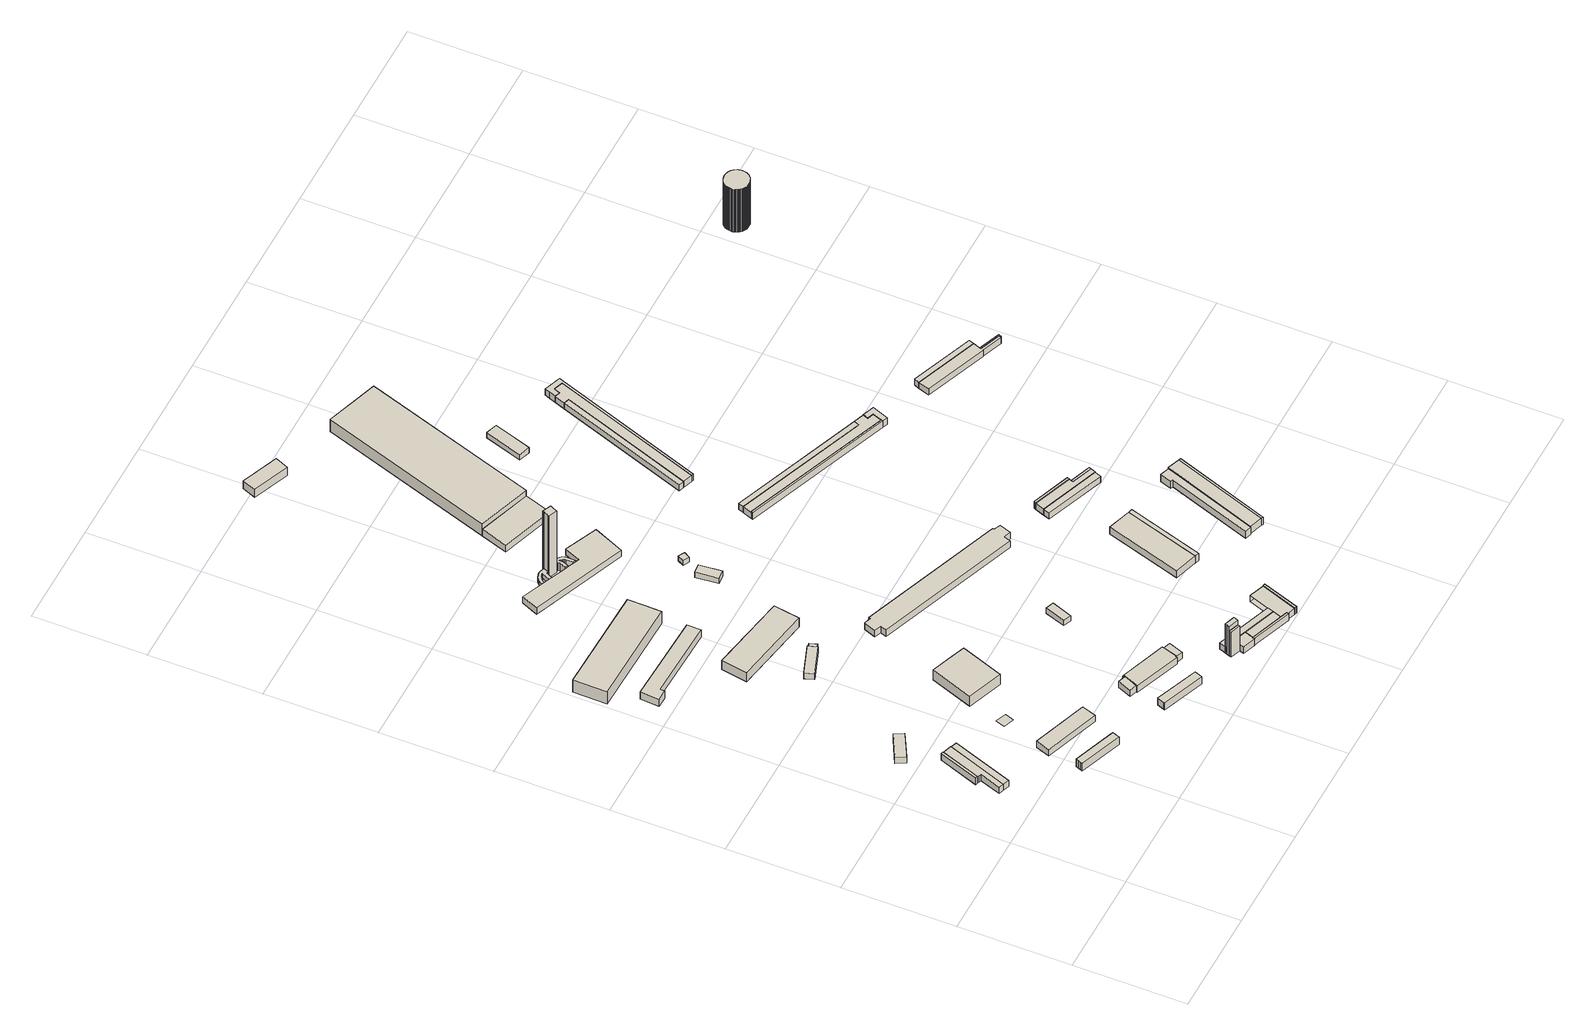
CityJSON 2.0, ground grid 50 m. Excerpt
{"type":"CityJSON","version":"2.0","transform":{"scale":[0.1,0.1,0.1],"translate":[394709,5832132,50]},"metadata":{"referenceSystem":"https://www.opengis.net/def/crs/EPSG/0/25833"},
"CityObjects":{
"building1":{"type":"Building","attributes":{"Gemeindeschluessel":"11000003","BezugspunktDach":"2200","function":"51009_1610","measuredHeight":3.88,"storeysAboveGround":0},"address":[{"country":"Germany","locality":"Berlin"}],"geometry":[{"type":"Solid","lod":"1","boundaries":[[[[0,1,2,3]],[[4,5,6,7]],[[4,7,3,2]],[[5,4,2,1]],[[6,5,1,0]],[[7,6,0,3]]]]}]},
"building2":{"type":"Building","attributes":{"Gemeindeschluessel":"11000003","BezugspunktDach":"2200","function":"31001_2000","measuredHeight":3.63,"storeysAboveGround":1},"address":[{"country":"Germany","locality":"Berlin","thoroughfareNumber":"29 (32)","thoroughfareName":"Schönerlinder Straße"}],"geometry":[{"type":"Solid","lod":"1","boundaries":[[[[8,9,10,11,12,13,14]],[[15,16,6,5,17,18,19]],[[15,19,14,13]],[[16,15,13,12]],[[6,16,12,11]],[[5,6,11,10]],[[17,5,10,9]],[[18,17,9,8]],[[19,18,8,14]]]]}]},
"building3":{"type":"Building","attributes":{"Gemeindeschluessel":"11000003","BezugspunktDach":"2200","function":"51009_1610","measuredHeight":3.44,"storeysAboveGround":0},"address":[{"country":"Germany","locality":"Berlin"}],"geometry":[{"type":"Solid","lod":"1","boundaries":[[[[20,21,22,23]],[[17,24,25,18]],[[17,18,23,22]],[[24,17,22,21]],[[25,24,21,20]],[[18,25,20,23]]]]}]},
"building4":{"type":"Building","attributes":{"Gemeindeschluessel":"11000003","BezugspunktDach":"2200","function":"31001_2000","measuredHeight":3.36,"storeysAboveGround":1},"address":[{"country":"Germany","locality":"Berlin","thoroughfareNumber":"29 (21)","thoroughfareName":"Schönerlinder Straße"}],"geometry":[{"type":"Solid","lod":"1","boundaries":[[[[26,27,28,29]],[[30,31,32,33]],[[30,33,29,28]],[[31,30,28,27]],[[32,31,27,26]],[[33,32,26,29]]]]}]},
"building5":{"type":"Building","attributes":{"Gemeindeschluessel":"11000003","BezugspunktDach":"2200","function":"31001_2000","measuredHeight":4.3,"storeysAboveGround":1},"address":[{"country":"Germany","locality":"Berlin","thoroughfareNumber":"29 (36)","thoroughfareName":"Schönerlinder Straße"}],"geometry":[{"type":"Solid","lod":"1","boundaries":[[[[34,35,36,37,38,39,40,41,42]],[[43,44,45,46,47,48,49,50,51]],[[43,51,42,41]],[[44,43,41,40]],[[45,44,40,39]],[[46,45,39,38]],[[47,46,38,37]],[[48,47,37,36]],[[49,48,36,35]],[[50,49,35,34]],[[51,50,34,42]]]]}]},
"building6":{"type":"Building","attributes":{"Gemeindeschluessel":"11000003","BezugspunktDach":"2200","function":"31001_2000","measuredHeight":3.43,"storeysAboveGround":1},"address":[{"country":"Germany","locality":"Berlin","thoroughfareNumber":"29 (35)","thoroughfareName":"Schönerlinder Straße"}],"geometry":[{"type":"Solid","lod":"1","boundaries":[[[[52,53,54,55]],[[56,57,58,59]],[[56,59,55,54]],[[57,56,54,53]],[[58,57,53,52]],[[59,58,52,55]]]]}]},
"building7":{"type":"Building","attributes":{"Gemeindeschluessel":"11000003","BezugspunktDach":"2200","function":"31001_2000","measuredHeight":0.022,"storeysAboveGround":1},"address":[{"country":"Germany","locality":"Berlin","thoroughfareNumber":"29 (34)","thoroughfareName":"Schönerlinder Straße"}],"geometry":[{"type":"MultiSurface","lod":"1","boundaries":[[[60,61,62,63]]]}]},
"building8":{"type":"Building","attributes":{"Gemeindeschluessel":"11000003","BezugspunktDach":"2200","function":"31001_2000","measuredHeight":4.08,"storeysAboveGround":1},"address":[{"country":"Germany","locality":"Berlin","thoroughfareNumber":"29 (5)","thoroughfareName":"Schönerlinder Straße"}],"geometry":[{"type":"Solid","lod":"1","boundaries":[[[[64,65,66,67,68,69]],[[70,71,72,73,74,75]],[[70,75,69,68]],[[71,70,68,67]],[[72,71,67,66]],[[73,72,66,65]],[[74,73,65,64]],[[75,74,64,69]]]]}]},
"building9":{"type":"Building","attributes":{"Gemeindeschluessel":"11000003","BezugspunktDach":"2200","function":"31001_2143","measuredHeight":7.71,"storeysAboveGround":1},"address":[{"country":"Germany","locality":"Berlin","thoroughfareNumber":"29 (19)","thoroughfareName":"Schönerlinder Straße"}],"geometry":[{"type":"Solid","lod":"1","boundaries":[[[[76,77,78,79,80]],[[81,82,83,84,85]],[[81,85,80,79]],[[82,81,79,78]],[[83,82,78,77]],[[84,83,77,76]],[[85,84,76,80]]]]}]},
"building10":{"type":"Building","attributes":{"Gemeindeschluessel":"11000003","BezugspunktDach":"2200","function":"31001_2000","measuredHeight":3.26,"storeysAboveGround":1},"address":[{"country":"Germany","locality":"Berlin","thoroughfareNumber":"29 (20)","thoroughfareName":"Schönerlinder Straße"}],"geometry":[{"type":"Solid","lod":"1","boundaries":[[[[86,87,88,89,90,91]],[[92,93,94,95,96,97]],[[92,97,91,90]],[[93,92,90,89]],[[94,93,89,88]],[[95,94,88,87]],[[96,95,87,86]],[[97,96,86,91]]]]}]},
"building11":{"type":"Building","attributes":{"Gemeindeschluessel":"11000003","BezugspunktDach":"2200","function":"31001_2000","measuredHeight":6.88,"storeysAboveGround":1},"address":[{"country":"Germany","locality":"Berlin","thoroughfareNumber":"29 (33)","thoroughfareName":"Schönerlinder Straße"}],"geometry":[{"type":"Solid","lod":"1","boundaries":[[[[98,99,100,101,102]],[[103,104,105,106,107]],[[103,107,102,101]],[[104,103,101,100]],[[105,104,100,99]],[[106,105,99,98]],[[107,106,98,102]]]]}]},
"building12":{"type":"Building","attributes":{"Gemeindeschluessel":"11000003","BezugspunktDach":"2200","function":"31001_2000","measuredHeight":4.01,"storeysAboveGround":1},"address":[{"country":"Germany","locality":"Berlin","thoroughfareNumber":"29 (37)","thoroughfareName":"Schönerlinder Straße"}],"geometry":[{"type":"Solid","lod":"1","boundaries":[[[[108,109,110,111,112,113]],[[114,115,116,117,118,119]],[[114,119,113,112]],[[115,114,112,111]],[[116,115,111,110]],[[117,116,110,109]],[[118,117,109,108]],[[119,118,108,113]]]]}]},
"building13":{"type":"Building","attributes":{"Gemeindeschluessel":"11000003","BezugspunktDach":"2200","function":"31001_2000","measuredHeight":4.99,"storeysAboveGround":1},"address":[{"country":"Germany","locality":"Berlin","thoroughfareNumber":"29 (13)","thoroughfareName":"Schönerlinder Straße"}],"geometry":[{"type":"Solid","lod":"1","boundaries":[[[[120,121,122,123]],[[124,125,126,127]],[[124,127,123,122]],[[125,124,122,121]],[[126,125,121,120]],[[127,126,120,123]]]]}]},
"building14":{"type":"Building","attributes":{"Gemeindeschluessel":"11000003","BezugspunktDach":"2200","function":"51009_1610","measuredHeight":3.25,"storeysAboveGround":0},"address":[{"country":"Germany","locality":"Berlin"}],"geometry":[{"type":"Solid","lod":"1","boundaries":[[[[88,128,129,89]],[[130,131,94,93]],[[130,93,89,129]],[[131,130,129,128]],[[94,131,128,88]],[[93,94,88,89]]]]}]},
"building15":{"type":"Building","attributes":{"Gemeindeschluessel":"11000003","function":"31001_2000"},"address":[{"country":"Germany","locality":"Berlin","thoroughfareNumber":"29 (38)","thoroughfareName":"Schönerlinder Straße"}],"children":["building15-1","building15-2","building15-3"]},
"building15-1":{"type":"BuildingPart","attributes":{"BezugspunktDach":"2200","measuredHeight":3.88,"storeysAboveGround":1},"parents":["building15"],"geometry":[{"type":"MultiSurface","lod":"1","boundaries":[[[132,133,134,135,136,137,138,139,140,141,142,143]],[[144,145,146,147,148,149,150,151,152,153,154,155]],[[144,155,143,142]],[[156,157,142,141]],[[158,156,145,141,140]],[[147,159,158,140,139]],[[148,147,139,138]],[[149,148,138,137]],[[160,161,137,136]],[[162,160,136,135]],[[163,162,151,135,134]],[[153,152,134,133]],[[154,153,133,132]],[[155,154,132,143]],[[145,144,157,156]],[[146,145,156,158]],[[158,159,147,146]],[[150,149,161,160]],[[151,150,160,162]],[[152,151,162,163]]]}]},
"building15-2":{"type":"BuildingPart","attributes":{"BezugspunktDach":"2200","measuredHeight":3.55,"storeysAboveGround":1},"parents":["building15"],"geometry":[{"type":"MultiSurface","lod":"1","boundaries":[[[164,165,161,163]],[[149,166,167,152]],[[166,149,161,165]],[[167,166,165,164]],[[152,167,164,163]],[[150,160,161,149]],[[151,162,160,150]],[[152,163,162,151]]]}]},
"building15-3":{"type":"BuildingPart","attributes":{"BezugspunktDach":"2200","measuredHeight":3.47,"storeysAboveGround":1},"parents":["building15"],"geometry":[{"type":"MultiSurface","lod":"1","boundaries":[[[157,159,168,169,170,171]],[[172,173,174,147,144,175]],[[172,175,171,170]],[[173,172,170,169]],[[174,173,169,168]],[[147,174,168,159]],[[175,144,157,171]],[[145,156,157,144]],[[146,158,156,176,145]],[[147,159,158,146]]]}]},
"building16":{"type":"Building","attributes":{"Gemeindeschluessel":"11000003","BezugspunktDach":"2200","function":"31001_2000","measuredHeight":2.59,"storeysAboveGround":1},"address":[{"country":"Germany","locality":"Berlin","thoroughfareNumber":"29 (42)","thoroughfareName":"Schönerlinder Straße"}],"geometry":[{"type":"Solid","lod":"1","boundaries":[[[[177,178,179,180,181,182,183,184,185,186,187,188,189,190,191,192,193,194,195,196,197,198,199,200,201]],[[202,203,204,205,206,207,208,209,210,211,212,213,214,215,216,217,218,219,220,221,222,223,224,225,226]],[[202,226,201,200]],[[203,202,200,199]],[[204,203,199,198]],[[205,204,198,197]],[[206,205,197,196]],[[207,206,196,195]],[[208,207,195,194]],[[209,208,194,193]],[[210,209,193,192]],[[211,210,192,191]],[[212,211,191,190]],[[213,212,190,189]],[[214,213,189,188]],[[215,214,188,187]],[[216,215,187,186]],[[217,216,186,185]],[[218,217,185,184]],[[219,218,184,183]],[[220,219,183,182]],[[221,220,182,181]],[[222,221,181,180]],[[223,222,180,179]],[[224,223,179,178]],[[225,224,178,177]],[[226,225,177,201]]]]}]},
"building17":{"type":"Building","attributes":{"Gemeindeschluessel":"11000003","BezugspunktDach":"2200","function":"51009_1610","measuredHeight":14.06,"storeysAboveGround":0},"address":[{"country":"Germany","locality":"Berlin"}],"geometry":[{"type":"Solid","lod":"1","boundaries":[[[[227,228,229,230]],[[231,232,233,234]],[[231,234,230,229]],[[232,231,229,228]],[[233,232,228,227]],[[234,233,227,230]]]]}]},
"building18":{"type":"Building","attributes":{"Gemeindeschluessel":"11000003","BezugspunktDach":"2200","function":"31001_2000","measuredHeight":3.47,"storeysAboveGround":1},"address":[{"country":"Germany","locality":"Berlin","thoroughfareNumber":"29 (41)","thoroughfareName":"Schönerlinder Straße"}],"geometry":[{"type":"Solid","lod":"1","boundaries":[[[[235,236,237,238,239,240,241,242,243,244,245,246,247,248]],[[249,250,251,252,253,254,255,256,257,258,259,260,261,262]],[[249,262,248,247]],[[250,249,247,246]],[[251,250,246,245]],[[252,251,245,244]],[[253,252,244,243]],[[254,253,243,242]],[[255,254,242,241]],[[256,255,241,240]],[[257,256,240,239]],[[258,257,239,238]],[[259,258,238,237]],[[260,259,237,236]],[[261,260,236,235]],[[262,261,235,248]]]]}]},
"building19":{"type":"Building","attributes":{"Gemeindeschluessel":"11000003","BezugspunktDach":"2200","function":"31001_2000","measuredHeight":34.73,"storeysAboveGround":1},"address":[{"country":"Germany","locality":"Berlin","thoroughfareNumber":"29 (43)","thoroughfareName":"Schönerlinder Straße"}],"geometry":[{"type":"Solid","lod":"1","boundaries":[[[[263,264,265,266,267,268,269,270,271]],[[213,212,272,273,274,275,276,277,278]],[[213,278,271,270]],[[212,213,270,269]],[[272,212,269,268]],[[273,272,268,267]],[[274,273,267,266]],[[275,274,266,265]],[[276,275,265,264]],[[277,276,264,263]],[[278,277,263,271]]]]}]},
"building20":{"type":"Building","attributes":{"Gemeindeschluessel":"11000003","BezugspunktDach":"2200","function":"31001_2000","measuredHeight":4.2,"storeysAboveGround":1},"address":[{"country":"Germany","locality":"Berlin","thoroughfareNumber":"29 (44)","thoroughfareName":"Schönerlinder Straße"}],"geometry":[{"type":"Solid","lod":"1","boundaries":[[[[279,280,281,282,283,284,285,286,287,288,289,290,291,292,293,294,295,296,297,298,299,300,301]],[[302,303,304,305,306,307,308,309,310,311,312,313,314,315,316,317,318,319,320,321,322,323,324]],[[302,324,301,300]],[[303,302,300,299]],[[304,303,299,298]],[[305,304,298,297]],[[306,305,297,296]],[[307,306,296,295]],[[308,307,295,294]],[[309,308,294,293]],[[310,309,293,292]],[[311,310,292,291]],[[312,311,291,290]],[[313,312,290,289]],[[314,313,289,288]],[[315,314,288,287]],[[316,315,287,286]],[[317,316,286,285]],[[318,317,285,284]],[[319,318,284,283]],[[320,319,283,282]],[[321,320,282,281]],[[322,321,281,280]],[[323,322,280,279]],[[324,323,279,301]]]]}]},
"building21":{"type":"Building","attributes":{"Gemeindeschluessel":"11000003","BezugspunktDach":"2200","function":"31001_2000","measuredHeight":2.91,"storeysAboveGround":1},"address":[{"country":"Germany","locality":"Berlin","thoroughfareNumber":"29 (39)","thoroughfareName":"Schönerlinder Straße"}],"geometry":[{"type":"Solid","lod":"1","boundaries":[[[[325,326,327,328]],[[329,330,331,332]],[[329,332,328,327]],[[330,329,327,326]],[[331,330,326,325]],[[332,331,325,328]]]]}]},
"building22":{"type":"Building","attributes":{"Gemeindeschluessel":"11000003","BezugspunktDach":"2200","function":"31001_2612","measuredHeight":2.99,"storeysAboveGround":1},"address":[{"country":"Germany","locality":"Berlin","thoroughfareNumber":"29 (30)","thoroughfareName":"Schönerlinder Straße"}],"geometry":[{"type":"Solid","lod":"1","boundaries":[[[[333,334,335,336]],[[337,338,339,340]],[[337,340,336,335]],[[338,337,335,334]],[[339,338,334,333]],[[340,339,333,336]]]]}]},
"building23":{"type":"Building","attributes":{"Gemeindeschluessel":"11000003","BezugspunktDach":"2200","function":"51009_1610","measuredHeight":3.54,"storeysAboveGround":0},"address":[{"country":"Germany","locality":"Berlin"}],"geometry":[{"type":"Solid","lod":"1","boundaries":[[[[341,342,343,344]],[[345,346,347,348]],[[345,348,344,343]],[[346,345,343,342]],[[347,346,342,341]],[[348,347,341,344]]]]}]},
"building24":{"type":"Building","attributes":{"Gemeindeschluessel":"11000003","BezugspunktDach":"2200","function":"51009_1610","measuredHeight":3.6,"storeysAboveGround":0},"address":[{"country":"Germany","locality":"Berlin"}],"geometry":[{"type":"Solid","lod":"1","boundaries":[[[[349,350,351,352,353]],[[354,355,356,357,358]],[[354,358,353,352]],[[355,354,352,351]],[[356,355,351,350]],[[357,356,350,349]],[[358,357,349,353]]]]}]},
"building25":{"type":"Building","attributes":{"Gemeindeschluessel":"11000003","function":"31001_2000"},"address":[{"country":"Germany","locality":"Berlin","thoroughfareNumber":"29 (61)","thoroughfareName":"Schönerlinder Straße"}],"children":["building25-1","building25-2","building25-3","building25-4"]},
"building25-1":{"type":"BuildingPart","attributes":{"BezugspunktDach":"2200","measuredHeight":3.36,"storeysAboveGround":1},"parents":["building25"],"geometry":[{"type":"MultiSurface","lod":"1","boundaries":[[[359,360,361,362,363,364,365,366]],[[347,346,367,368,369,370,371,372]],[[346,347,365,364]],[[368,367,363,362]],[[369,368,362,361]],[[370,369,361,360]],[[371,370,360,359]],[[372,371,359,366]],[[372,366,365,347]]]}]},
"building25-2":{"type":"BuildingPart","attributes":{"BezugspunktDach":"2200","measuredHeight":3.5,"storeysAboveGround":1},"parents":["building25"],"geometry":[{"type":"MultiSurface","lod":"1","boundaries":[[[373,341,374,375]],[[376,347,372,377]],[[377,378,379]],[[347,376,374,341]],[[372,366,365,341,373]],[[377,372,373,375]],[[379,378,380,374,376]],[[375,380,381,378,377]],[[347,365,366,372]]]}]},
"building25-3":{"type":"BuildingPart","attributes":{"BezugspunktDach":"2200","measuredHeight":3.92,"storeysAboveGround":1},"parents":["building25"],"geometry":[{"type":"MultiSurface","lod":"1","boundaries":[[[382,383,384,385,386,387,388,389,390]],[[233,391,232,392,376,378,377,393,394]],[[233,394,390,389]],[[391,233,389,388]],[[232,391,388,387]],[[376,392,386,385]],[[380,374,376,385,384]],[[375,380,378,384,383]],[[393,377,383,382]],[[394,393,382,390]],[[395,396,386,392]],[[232,387,396,395]],[[378,376,374,380]],[[377,378,380,375]]]}]},
"building25-4":{"type":"BuildingPart","attributes":{"BezugspunktDach":"2200","measuredHeight":16.98,"storeysAboveGround":1},"parents":["building25"],"geometry":[{"type":"MultiSurface","lod":"1","boundaries":[[[397,398,399,400,401,402]],[[403,348,392,395,232,231]],[[403,231,402,401]],[[348,403,401,400]],[[392,348,400,399]],[[396,386,392,399,398]],[[387,396,395,398,397]],[[231,232,397,402]],[[395,392,386,396]],[[232,404,395,396,387]]]}]},
"building26":{"type":"Building","attributes":{"Gemeindeschluessel":"11000003","BezugspunktDach":"2200","function":"31001_2523","measuredHeight":2.88,"storeysAboveGround":1},"address":[{"country":"Germany","locality":"Berlin","thoroughfareNumber":"29 (68)","thoroughfareName":"Schönerlinder Straße"}],"geometry":[{"type":"Solid","lod":"1","boundaries":[[[[405,406,407,408]],[[409,410,411,412]],[[409,412,408,407]],[[410,409,407,406]],[[411,410,406,405]],[[412,411,405,408]]]]}]},
"building27":{"type":"Building","attributes":{"Gemeindeschluessel":"11000003","BezugspunktDach":"2200","function":"31001_2000","measuredHeight":3.68,"storeysAboveGround":1},"address":[{"country":"Germany","locality":"Berlin","thoroughfareNumber":"29 (40)","thoroughfareName":"Schönerlinder Straße"}],"geometry":[{"type":"Solid","lod":"1","boundaries":[[[[413,414,415,416,417,418,419,420,421,422,423,424]],[[425,426,427,428,429,430,431,432,433,434,435,436]],[[425,436,424,423]],[[426,425,423,422]],[[427,426,422,421]],[[428,427,421,420]],[[429,428,420,419]],[[430,429,419,418]],[[431,430,418,417]],[[432,431,417,416]],[[433,432,416,415]],[[434,433,415,414]],[[435,434,414,413]],[[436,435,413,424]]]]}]},
"building28":{"type":"Building","attributes":{"Gemeindeschluessel":"11000003","BezugspunktDach":"2200","function":"51009_1610","measuredHeight":3.72,"storeysAboveGround":0},"address":[{"country":"Germany","locality":"Berlin"}],"geometry":[{"type":"Solid","lod":"1","boundaries":[[[[437,438,439,440]],[[368,441,442,369]],[[368,369,440,439]],[[441,368,439,438]],[[442,441,438,437]],[[369,442,437,440]]]]}]},
"building29":{"type":"Building","attributes":{"Gemeindeschluessel":"11000003","BezugspunktDach":"2200","function":"31001_2143","measuredHeight":4.52,"storeysAboveGround":1},"address":[{"country":"Germany","locality":"Berlin","thoroughfareNumber":"29 (48)","thoroughfareName":"Schönerlinder Straße"}],"geometry":[{"type":"Solid","lod":"1","boundaries":[[[[443,444,445,446]],[[447,448,449,450]],[[447,450,446,445]],[[448,447,445,444]],[[449,448,444,443]],[[450,449,443,446]]]]}]},
"building30":{"type":"Building","attributes":{"Gemeindeschluessel":"11000003","function":"31001_2000"},"address":[{"country":"Germany","locality":"Berlin","thoroughfareNumber":"29 (46)","thoroughfareName":"Schönerlinder Straße"}],"children":["building30-1","building30-2"]},
"building30-1":{"type":"BuildingPart","attributes":{"BezugspunktDach":"2200","measuredHeight":8.09,"storeysAboveGround":2},"parents":["building30"],"geometry":[{"type":"MultiSurface","lod":"1","boundaries":[[[451,452,453,454,455]],[[456,457,458,459,460]],[[456,460,455,454]],[[457,456,454,453]],[[458,457,453,452]],[[459,458,452,451]],[[460,459,461,459,460,462,463,451,455]],[[463,462,460,459,461]]]}]},
"building30-2":{"type":"BuildingPart","attributes":{"BezugspunktDach":"2200","measuredHeight":3.77,"storeysAboveGround":2},"parents":["building30"],"geometry":[{"type":"Solid","lod":"1","boundaries":[[[[464,463,462,465]],[[460,459,466,467]],[[460,467,465,462]],[[466,459,463,464]],[[467,466,464,465]],[[460,462,463,459]]]]}]},
"building31":{"type":"Building","attributes":{"Gemeindeschluessel":"11000003","BezugspunktDach":"2200","function":"31001_2000","measuredHeight":3.97,"storeysAboveGround":1},"address":[{"country":"Germany","locality":"Berlin","thoroughfareNumber":"29 (62)","thoroughfareName":"Schönerlinder Straße"}],"geometry":[{"type":"Solid","lod":"1","boundaries":[[[[468,469,470,471]],[[472,473,474,475]],[[472,475,471,470]],[[473,472,470,469]],[[474,473,469,468]],[[475,474,468,471]]]]}]},
"building32":{"type":"Building","attributes":{"Gemeindeschluessel":"11000003","BezugspunktDach":"2200","function":"51009_1610","measuredHeight":4.04,"storeysAboveGround":0},"address":[{"country":"Germany","locality":"Berlin"}],"geometry":[{"type":"Solid","lod":"1","boundaries":[[[[476,477,469,468]],[[478,479,480,481]],[[478,481,468,469]],[[479,478,469,477]],[[480,479,477,476]],[[481,480,476,468]]]]}]},
"building33":{"type":"Building","attributes":{"Gemeindeschluessel":"11000003","BezugspunktDach":"2200","function":"31001_2523","measuredHeight":3.02,"storeysAboveGround":1},"address":[{"country":"Germany","locality":"Berlin","thoroughfareNumber":"29 (47)","thoroughfareName":"Schönerlinder Straße"}],"geometry":[{"type":"Solid","lod":"1","boundaries":[[[[482,483,484,485]],[[486,487,488,489]],[[486,489,485,484]],[[487,486,484,483]],[[488,487,483,482]],[[489,488,482,485]]]]}]},
"building34":{"type":"Building","attributes":{"Gemeindeschluessel":"11000003","BezugspunktDach":"2200","function":"51009_1610","measuredHeight":3.52,"storeysAboveGround":0},"address":[{"country":"Germany","locality":"Berlin"}],"geometry":[{"type":"Solid","lod":"1","boundaries":[[[[490,491,492,493]],[[494,495,496,497]],[[494,497,493,492]],[[495,494,492,491]],[[496,495,491,490]],[[497,496,490,493]]]]}]},
"building35":{"type":"Building","attributes":{"Gemeindeschluessel":"11000003","BezugspunktDach":"2200","function":"51009_1610","measuredHeight":3.76,"storeysAboveGround":0},"address":[{"country":"Germany","locality":"Berlin"}],"geometry":[{"type":"Solid","lod":"1","boundaries":[[[[498,499,500,501]],[[502,503,504,505]],[[502,505,501,500]],[[503,502,500,499]],[[504,503,499,498]],[[505,504,498,501]]]]}]},
"building36":{"type":"Building","attributes":{"Gemeindeschluessel":"11000003","BezugspunktDach":"2200","function":"51009_1610","measuredHeight":3.43,"storeysAboveGround":0},"address":[{"country":"Germany","locality":"Berlin"}],"geometry":[{"type":"Solid","lod":"1","boundaries":[[[[506,507,508,509]],[[510,511,512,513]],[[510,513,509,508]],[[511,510,508,507]],[[512,511,507,506]],[[513,512,506,509]]]]}]},
"building37":{"type":"Building","attributes":{"Gemeindeschluessel":"11000003","BezugspunktDach":"2200","function":"31001_2000","measuredHeight":3.49,"storeysAboveGround":1},"address":[{"country":"Germany","locality":"Berlin","thoroughfareNumber":"29 (66)","thoroughfareName":"Schönerlinder Straße"}],"geometry":[{"type":"Solid","lod":"1","boundaries":[[[[514,515,516,517,491,490,493,518]],[[497,496,495,519,520,521,522,523]],[[497,523,518,493]],[[496,497,493,490]],[[495,496,490,491]],[[519,495,491,517]],[[520,519,517,516]],[[521,520,516,515]],[[522,521,515,514]],[[523,522,514,518]]]]}]},
"building38":{"type":"Building","attributes":{"Gemeindeschluessel":"11000003","function":"51009_1610"},"address":[{"country":"Germany","locality":"Berlin"}],"children":["building38-1","building38-2"]},
"building38-1":{"type":"BuildingPart","attributes":{"BezugspunktDach":"2200","measuredHeight":3.75,"storeysAboveGround":0},"parents":["building38"],"geometry":[{"type":"Solid","lod":"1","boundaries":[[[[524,525,526,527]],[[528,529,530,531]],[[528,531,527,526]],[[529,528,526,525]],[[531,530,524,527]],[[529,525,524,530]]]]}]},
"building38-2":{"type":"BuildingPart","attributes":{"BezugspunktDach":"2200","measuredHeight":3.75,"storeysAboveGround":0},"parents":["building38"],"geometry":[{"type":"MultiSurface","lod":"1","boundaries":[[[532,524,533,534,535,536,537]],[[538,539,540,541,530,542,543]],[[538,543,537,536]],[[539,538,536,535]],[[540,539,535,534]],[[541,540,534,533]],[[530,541,533,524]],[[542,529,525,524,532]],[[543,542,532,537]],[[530,524,525,529]]]}]},
"building39":{"type":"Building","attributes":{"Gemeindeschluessel":"11000003","BezugspunktDach":"2200","function":"31001_2000","measuredHeight":3.68,"storeysAboveGround":1},"address":[{"country":"Germany","locality":"Berlin","thoroughfareNumber":"29 (64)","thoroughfareName":"Schönerlinder Straße"}],"geometry":[{"type":"Solid","lod":"1","boundaries":[[[[544,545,546,547,548,549,550]],[[505,504,551,552,553,511,510]],[[505,510,550,549]],[[504,505,549,548]],[[551,504,548,547]],[[552,551,547,546]],[[553,552,546,545]],[[511,553,545,544]],[[510,511,544,550]]]]}]},
"building40":{"type":"Building","attributes":{"Gemeindeschluessel":"11000003","BezugspunktDach":"2200","function":"51009_1610","measuredHeight":3.4,"storeysAboveGround":0},"address":[{"country":"Germany","locality":"Berlin"}],"geometry":[{"type":"Solid","lod":"1","boundaries":[[[[554,555,556,557,558]],[[559,560,561,562,563]],[[559,563,558,557]],[[560,559,557,556]],[[561,560,556,555]],[[562,561,555,554]],[[563,562,554,558]]]]}]},
"building41":{"type":"Building","attributes":{"Gemeindeschluessel":"11000003","BezugspunktDach":"2200","function":"51009_1610","measuredHeight":3.98,"storeysAboveGround":0},"address":[{"country":"Germany","locality":"Berlin"}],"geometry":[{"type":"Solid","lod":"1","boundaries":[[[[564,565,566,567,568,569,570]],[[571,572,573,574,575,576,577]],[[571,577,570,569]],[[572,571,569,568]],[[573,572,568,567]],[[574,573,567,566]],[[575,574,566,565]],[[576,575,565,564]],[[577,576,564,570]]]]}]},
"building42":{"type":"Building","attributes":{"Gemeindeschluessel":"11000003","BezugspunktDach":"2200","function":"31001_2000","measuredHeight":3.99,"storeysAboveGround":1},"address":[{"country":"Germany","locality":"Berlin","thoroughfareNumber":"29 (63)","thoroughfareName":"Schönerlinder Straße"}],"geometry":[{"type":"Solid","lod":"1","boundaries":[[[[578,579,580,581,582]],[[583,584,585,586,587]],[[583,587,582,581]],[[584,583,581,580]],[[585,584,580,579]],[[586,585,579,578]],[[587,586,578,582]]]]}]},
"building43":{"type":"Building","attributes":{"Gemeindeschluessel":"11000003","BezugspunktDach":"2200","function":"31001_2000","measuredHeight":3.38,"storeysAboveGround":1},"address":[{"country":"Germany","locality":"Berlin","thoroughfareNumber":"29 (67)","thoroughfareName":"Schönerlinder Straße"}],"geometry":[{"type":"Solid","lod":"1","boundaries":[[[[588,589,590,591,592,593,594,595]],[[561,559,596,597,598,599,600,562]],[[561,562,595,594]],[[559,561,594,593]],[[596,559,593,592]],[[597,596,592,591]],[[598,597,591,590]],[[599,598,590,589]],[[600,599,589,588]],[[562,600,588,595]]]]}]},
"building44":{"type":"Building","attributes":{"Gemeindeschluessel":"11000003","BezugspunktDach":"2200","function":"51009_1610","measuredHeight":4.04,"storeysAboveGround":0},"address":[{"country":"Germany","locality":"Berlin"}],"geometry":[{"type":"Solid","lod":"1","boundaries":[[[[601,602,579,578]],[[585,603,604,586]],[[585,586,578,579]],[[603,585,579,602]],[[604,603,602,601]],[[586,604,601,578]]]]}]},
"building45":{"type":"Building","attributes":{"Gemeindeschluessel":"11000003","BezugspunktDach":"2200","function":"51009_1610","measuredHeight":3.64,"storeysAboveGround":0},"address":[{"country":"Germany","locality":"Berlin"}],"geometry":[{"type":"Solid","lod":"1","boundaries":[[[[545,605,547,546]],[[551,606,553,552]],[[551,552,546,547]],[[606,551,547,605]],[[553,606,605,545]],[[552,553,545,546]]]]}]},
"building46":{"type":"Building","attributes":{"Gemeindeschluessel":"11000003","BezugspunktDach":"2200","function":"51009_1610","measuredHeight":3.56,"storeysAboveGround":0},"address":[{"country":"Germany","locality":"Berlin"}],"geometry":[{"type":"Solid","lod":"1","boundaries":[[[[607,608,609,610,611,612,613,614,615,616]],[[599,598,597,596,617,618,619,620,621,600]],[[599,600,616,615]],[[598,599,615,614]],[[597,598,614,613]],[[596,597,613,612]],[[617,596,612,611]],[[618,617,611,610]],[[619,618,610,609]],[[620,619,609,608]],[[621,620,608,607]],[[600,621,607,616]]]]}]},
"building47":{"type":"Building","attributes":{"Gemeindeschluessel":"11000003","BezugspunktDach":"2200","function":"51009_1610","measuredHeight":3.35,"storeysAboveGround":0},"address":[{"country":"Germany","locality":"Berlin"}],"geometry":[{"type":"Solid","lod":"1","boundaries":[[[[622,623,624,625]],[[626,627,628,629]],[[626,629,625,624]],[[627,626,624,623]],[[628,627,623,622]],[[629,628,622,625]]]]}]},
"building48":{"type":"Building","attributes":{"Gemeindeschluessel":"11000003","BezugspunktDach":"2200","function":"31001_2000","measuredHeight":3.41,"storeysAboveGround":1},"address":[{"country":"Germany","locality":"Berlin","thoroughfareNumber":"29 (65)","thoroughfareName":"Schönerlinder Straße"}],"geometry":[{"type":"Solid","lod":"1","boundaries":[[[[630,631,632,633,634,635,622,625,636]],[[629,628,637,638,639,640,641,642,643]],[[629,643,636,625]],[[628,629,625,622]],[[637,628,622,635]],[[638,637,635,634]],[[639,638,634,633]],[[640,639,633,632]],[[641,640,632,631]],[[642,641,631,630]],[[643,642,630,636]]]]}]},
"building49":{"type":"Building","attributes":{"Gemeindeschluessel":"11000003","BezugspunktDach":"2200","function":"51009_1610","measuredHeight":2.12,"storeysAboveGround":0},"address":[{"country":"Germany","locality":"Berlin"}],"geometry":[{"type":"Solid","lod":"1","boundaries":[[[[644,645,646,647,648]],[[649,650,651,652,653]],[[649,653,648,647]],[[650,649,647,646]],[[651,650,646,645]],[[652,651,645,644]],[[653,652,644,648]]]]}]},
"building50":{"type":"Building","attributes":{"name":"Windkraftanlage","Gemeindeschluessel":"11000003","BezugspunktDach":"2200","function":"31001_2520","measuredHeight":24.11,"storeysAboveGround":40},"address":[{"country":"Germany","locality":"Berlin","thoroughfareNumber":"29 (69)","thoroughfareName":"Schönerlinder Straße"}],"geometry":[{"type":"MultiSurface","lod":"1","boundaries":[[[654,655,656,657,658,659,660,661,662,663,664,665,666,667,668,669,670,671,672,673,674,675,676,677,678,679,680,681,682,683,684,685,686,687,688,689,690,691,692,693,694,695,696,697,698,699,700,701,702,703,704,705,706,707,708,709,710,711,712,713,714,715,716,717,718,719,720,721,722,723,724,725,726]],[[727,728,729,730,731,732,733,734,735,736,737,738,739,740,741,742,743,744,745,746,747,748,749,750,751,752,753,754,755,756,757,758,759,760,761,762,763,764,765,766,767,768,769,770,771,772,773,774,775,776,777,778,779,780,781,782,783,784,785,786,787,788,789,790,791,792,793,794,795,796,797,798,799]],[[727,799,726,725]],[[728,727,725,724]],[[729,728,724,723]],[[730,729,723,722]],[[731,730,722,721]],[[732,731,721,720]],[[733,732,720,719]],[[734,733,719,718]],[[735,734,718,717]],[[736,735,717,716]],[[737,736,716,715]],[[738,737,715,714]],[[739,738,714,713]],[[740,739,713,712]],[[741,740,712,711]],[[742,741,711,710]],[[743,742,710,709]],[[744,743,709,708]],[[745,744,708,707]],[[746,745,707,706]],[[747,746,706,705]],[[748,747,705,704]],[[749,748,704,703]],[[750,749,703,702]],[[751,750,702,701]],[[752,751,701,700]],[[753,752,700,699]],[[754,753,699,698]],[[755,754,698,697]],[[756,755,697,696]],[[757,756,696,695]],[[758,757,695,694]],[[759,758,694,693]],[[760,759,693,692]],[[761,760,692,691]],[[762,761,691,690]],[[763,762,690,689]],[[764,763,689,688]],[[765,764,688,687]],[[766,765,687,686]],[[767,766,686,685]],[[768,767,685,684]],[[769,768,684,683]],[[770,769,683,682]],[[771,770,682,681]],[[772,771,681,680]],[[773,772,680,679]],[[774,773,679,678]],[[775,774,678,677]],[[776,775,677,676]],[[777,776,676,675]],[[778,777,675,674]],[[779,778,674,673]],[[780,779,673,672]],[[781,672,671]],[[782,781,671,670]],[[783,782,670,669]],[[784,783,669,668]],[[785,784,668,667]],[[786,785,667,666]],[[787,786,666,665]],[[788,787,665,664]],[[789,788,664,663]],[[790,789,663,662]],[[791,790,662,661]],[[792,791,661,660]],[[793,792,660,659]],[[794,793,659,658]],[[795,794,658,657]],[[796,795,657,656]],[[797,796,656,655]],[[798,797,655,654]],[[799,798,654,726]]]}]}
},
"vertices":[
[234,750,55],[297,928,55],[288,932,55],[224,753,55],[288,932,16],[297,928,16],[234,750,16],[224,753,16],
[241,641,52],[339,914,52],[297,928,52],[234,750,52],[243,746,52],[252,743,52],[219,649,52],[252,743,16],[243,746,16],[339,914,16],[241,641,16],[219,649,16],
[269,631,50],[367,903,50],[339,914,50],[241,641,50],[367,903,16],[269,631,16],
[215,1048,51],[329,1109,51],[308,1149,51],[193,1089,51],[308,1149,17],[329,1109,17],[215,1048,17],[193,1089,17],
[667,338,49],[668,342,49],[672,355,49],[673,356,49],[678,371,49],[487,441,49],[482,427,49],[479,417,49],[476,409,49],[479,417,7],[482,427,7],[487,441,7],[678,371,7],[673,356,7],[672,355,7],[668,342,7],[667,338,7],[476,409,7],
[738,475,44],[760,539,44],[515,625,44],[492,562,44],[515,625,9],[760,539,9],[738,475,9],[492,562,9],
[608,768,13],[623,809,13],[574,826,13],[560,786,13],
[135,2057,58],[137,2076,58],[497,2066,58],[498,2129,58],[90,2142,58],[86,2057,58],[90,2142,17],[498,2129,17],[497,2066,17],[137,2076,17],[135,2057,17],[86,2057,17],
[497,2237,86],[499,2312,86],[500,2387,86],[13,2398,86],[10,2248,86],[13,2398,18],[500,2387,18],[499,2312,18],[497,2237,18],[10,2248,18],
[474,1566,51],[613,1614,51],[611,1619,51],[600,1651,51],[598,1656,51],[460,1607,51],[598,1656,18],[600,1651,18],[611,1619,18],[613,1614,18],[474,1566,18],[460,1607,18],
[759,895,71],[829,1086,71],[750,1116,71],[671,1145,71],[601,953,71],[671,1145,15],[750,1116,15],[829,1086,15],[759,895,15],[601,953,15],
[1101,182,48],[1103,186,48],[1114,218,48],[925,291,48],[913,259,48],[911,255,48],[913,259,8],[925,291,8],[1114,218,8],[1103,186,8],[1101,182,8],[911,255,8],
[711,1743,64],[731,1860,64],[374,1921,64],[354,1804,64],[374,1921,14],[731,1860,14],[711,1743,14],[354,1804,14],
[625,1623,51],[614,1656,51],[614,1656,18],[625,1623,18],
[1158,315,45],[1160,322,45],[1163,321,45],[1165,326,45],[1182,381,45],[1183,386,45],[1185,393,45],[985,465,45],[980,455,45],[956,402,45],[954,397,45],[952,392,45],[954,397,8],[956,402,8],[980,455,8],[985,465,8],[1185,393,8],[1183,386,8],[1182,381,8],[1165,326,8],[1163,321,8],[1160,322,8],[1158,315,8],[952,392,8],[956,402,43],[954,397,43],[980,455,43],[985,465,43],[1182,381,44],[1183,386,44],[1165,326,44],[1163,321,44],
[1193,310,44],[1216,375,44],[1216,375,8],[1193,310,8],
[978,468,43],[976,459,43],[945,470,43],[921,409,43],[945,470,8],[976,459,8],[978,468,8],[921,409,8],[956,402,11],
[478,2734,46],[484,2743,46],[489,2751,46],[495,2755,46],[501,2759,46],[508,2761,46],[515,2764,46],[522,2765,46],[503,2724,46],[516,2718,46],[530,2748,46],[535,2750,46],[540,2748,46],[549,2770,46],[543,2774,46],[535,2776,46],[528,2778,46],[520,2779,46],[513,2778,46],[505,2776,46],[498,2773,46],[491,2769,46],[486,2764,46],[481,2759,46],[465,2740,46],[481,2759,20],[486,2764,20],[491,2769,20],[498,2773,20],[505,2776,20],[513,2778,20],[520,2779,20],[528,2778,20],[535,2776,20],[543,2774,20],[549,2770,20],[540,2748,20],[535,2750,20],[530,2748,20],[516,2718,20],[503,2724,20],[522,2765,20],[515,2764,20],[508,2761,20],[501,2759,20],[495,2755,20],[489,2751,20],[484,2743,20],[478,2734,20],[465,2740,20],
[1326,122,149],[1329,132,149],[1284,148,149],[1280,139,149],[1284,148,9],[1329,132,9],[1326,122,9],[1280,139,9],
[761,2534,53],[821,2672,53],[677,2735,53],[645,2664,53],[629,2671,53],[617,2676,53],[591,2687,53],[577,2692,53],[516,2718,53],[503,2724,53],[478,2734,53],[465,2740,53],[369,2780,53],[336,2704,53],[369,2780,18],[465,2740,18],[478,2734,18],[503,2724,18],[516,2718,18],[577,2692,18],[591,2687,18],[617,2676,18],[629,2671,18],[645,2664,18],[677,2735,18],[821,2672,18],[761,2534,18],[336,2704,18],
[575,2727,367],[577,2733,367],[585,2752,367],[590,2761,367],[559,2774,367],[552,2777,367],[549,2770,367],[540,2748,367],[538,2742,367],[552,2777,20],[559,2774,20],[590,2761,20],[585,2752,20],[577,2733,20],[575,2727,20],[538,2742,20],
[586,2728,61],[589,2721,61],[577,2692,61],[591,2687,61],[600,2709,61],[602,2719,61],[601,2732,61],[605,2727,61],[609,2722,61],[613,2717,61],[615,2711,61],[617,2705,61],[617,2676,61],[629,2671,61],[629,2708,61],[628,2715,61],[625,2722,61],[622,2728,61],[618,2734,61],[613,2739,61],[607,2743,61],[585,2752,61],[577,2733,61],[585,2752,19],[607,2743,19],[613,2739,19],[618,2734,19],[622,2728,19],[625,2722,19],[628,2715,19],[629,2708,19],[629,2671,19],[617,2676,19],[617,2705,19],[615,2711,19],[613,2717,19],[609,2722,19],[605,2727,19],[601,2732,19],[602,2719,19],[600,2709,19],[591,2687,19],[577,2692,19],[589,2721,19],[586,2728,19],[577,2733,19],
[1190,791,42],[1224,883,42],[1187,896,42],[1155,805,42],[1187,896,13],[1224,883,13],[1190,791,13],[1155,805,13],
[788,2124,49],[830,2128,49],[820,2230,49],[778,2226,49],[820,2230,19],[830,2128,19],[788,2124,19],[778,2226,19],
[1544,79,44],[1554,107,44],[1302,198,44],[1292,169,44],[1302,198,9],[1554,107,9],[1544,79,9],[1292,169,9],
[1556,18,46],[1558,24,46],[1559,28,46],[1382,92,46],[1378,82,46],[1382,92,10],[1559,28,10],[1558,24,10],[1556,18,10],[1378,82,10],
[1559,28,42],[1558,24,42],[1595,11,42],[1654,174,42],[1586,199,42],[1554,107,42],[1544,79,42],[1529,39,42],[1586,199,9],[1654,174,9],[1595,11,9],[1558,24,9],[1559,28,9],[1529,39,9],
[1529,39,44],[1396,132,44],[1382,92,44],[1396,132,9],[1382,92,9],[1387,107,9],[1394,127,9],[1387,107,44],[1387,107,33],
[1378,82,45],[1382,92,45],[1387,107,45],[1396,132,45],[1337,153,45],[1329,132,45],[1328,128,45],[1326,122,45],[1319,103,45],[1328,128,9],[1337,153,9],[1378,82,9],[1319,103,9],[1333,142,9],[1333,142,45],
[1329,132,174],[1333,142,174],[1337,153,174],[1292,169,174],[1288,159,174],[1284,148,174],[1288,159,9],[1331,137,9],
[844,2280,47],[859,2307,47],[833,2321,47],[818,2293,47],[833,2321,19],[859,2307,19],[844,2280,19],[818,2293,19],
[814,1437,54],[804,1410,54],[1448,1172,54],[1459,1203,54],[1491,1192,54],[1509,1244,54],[1478,1257,54],[1481,1263,54],[838,1500,54],[835,1492,54],[805,1503,54],[784,1449,54],[805,1503,17],[835,1492,17],[838,1500,17],[1481,1263,17],[1478,1257,17],[1509,1244,17],[1491,1192,17],[1459,1203,17],[1448,1172,17],[804,1410,17],[814,1437,17],[784,1449,17],
[1605,7,46],[1663,171,46],[1654,174,46],[1595,11,46],[1663,171,9],[1605,7,9],
[607,3907,66],[632,3967,66],[468,4033,66],[444,3973,66],[468,4033,21],[632,3967,21],[607,3907,21],[444,3973,21],
[869,2997,88],[1130,3777,88],[1012,3816,88],[895,3856,88],[632,3076,88],[895,3856,19],[1012,3816,19],[1130,3777,19],[869,2997,19],[632,3076,19],[869,2997,36],[632,3076,57],[869,2997,57],
[829,2876,57],[591,2956,57],[829,2876,19],[591,2956,19],
[1681,480,52],[1787,818,52],[1683,851,52],[1577,512,52],[1683,851,13],[1787,818,13],[1681,480,13],[1577,512,13],
[1700,474,52],[1806,812,52],[1787,818,12],[1806,812,12],[1700,474,12],[1681,480,12],
[1117,3099,50],[1173,3267,50],[1122,3284,50],[1066,3116,50],[1122,3284,20],[1173,3267,20],[1117,3099,20],[1066,3116,20],
[1770,1977,54],[1779,2000,54],[1186,2224,54],[1177,2201,54],[1186,2224,19],[1779,2000,19],[1770,1977,19],[1177,2201,19],
[1851,1104,55],[1854,1113,55],[1682,1177,55],[1678,1168,55],[1682,1177,17],[1854,1113,17],[1851,1104,17],[1678,1168,17],
[1919,1000,51],[1930,1028,51],[1663,1126,51],[1653,1098,51],[1663,1126,17],[1930,1028,17],[1919,1000,17],[1653,1098,17],
[1829,1907,54],[1845,1949,54],[1816,1959,54],[1825,1983,54],[1162,2160,54],[1825,1983,19],[1816,1959,19],[1845,1949,19],[1829,1907,19],[1162,2160,19],
[1826,1899,57],[1829,1907,57],[1162,2160,57],[1158,2151,57],[1162,2160,20],[1829,1907,20],[1826,1899,20],[1158,2151,20],
[1845,1949,57],[1849,1890,57],[1877,1963,57],[1853,1972,57],[1825,1983,57],[1816,1959,57],[1825,1983,20],[1853,1972,20],[1877,1963,20],[1849,1890,20],[1845,1949,20],[1816,1959,20],
[1930,1028,53],[1938,1050,53],[1844,1085,53],[1847,1094,53],[1851,1104,53],[1678,1168,53],[1663,1126,53],[1847,1094,17],[1844,1085,17],[1938,1050,17],
[1203,2471,51],[1418,3067,51],[1406,3071,51],[1394,3075,51],[1180,2479,51],[1394,3075,18],[1406,3071,18],[1418,3067,18],[1203,2471,18],[1180,2479,18],
[1915,348,51],[2050,725,51],[2068,776,51],[2027,790,51],[2009,739,51],[2021,735,51],[1887,358,51],[2021,735,11],[2009,739,11],[2027,790,11],[2068,776,11],[2050,725,11],[1915,348,11],[1887,358,11],
[1970,328,58],[2123,756,58],[2068,776,58],[2050,725,58],[1915,348,58],[2050,725,18],[2068,776,18],[2123,756,18],[1970,328,18],[1915,348,18],
[1246,2456,52],[1487,3127,52],[1445,3142,52],[1434,3114,52],[1411,3122,52],[1394,3075,52],[1418,3067,52],[1203,2471,52],[1411,3122,18],[1434,3114,18],[1445,3142,18],[1487,3127,18],[1246,2456,18],
[1979,325,58],[2132,753,58],[2132,753,18],[1979,325,18],
[1941,1060,53],[1941,1060,17],
[1254,2452,54],[1496,3124,54],[1505,3147,54],[1430,3174,54],[1421,3151,54],[1411,3122,54],[1434,3114,54],[1445,3142,54],[1487,3127,54],[1246,2456,54],[1421,3151,18],[1430,3174,18],[1505,3147,18],[1496,3124,18],[1254,2452,18],
[2360,1754,54],[2369,1777,54],[2088,1883,54],[2079,1860,54],[2088,1883,20],[2369,1777,20],[2360,1754,20],[2079,1860,20],
[2342,1704,54],[2342,1705,54],[2435,1670,54],[2439,1681,54],[2346,1716,54],[2351,1729,54],[2061,1810,54],[2351,1729,20],[2346,1716,20],[2439,1681,20],[2435,1670,20],[2342,1705,20],[2342,1704,20],[2061,1810,20],
[2439,1681,42],[2451,1677,42],[2456,1690,42],[2351,1729,42],[2346,1716,42],[2351,1729,21],[2456,1690,21],[2451,1677,21],[2439,1681,21],[2346,1716,21],
[2523,2875,284],[2523,2870,284],[2524,2866,284],[2526,2861,284],[2527,2857,284],[2529,2853,284],[2532,2849,284],[2534,2845,284],[2537,2842,284],[2541,2838,284],[2544,2835,284],[2548,2833,284],[2552,2831,284],[2556,2829,284],[2561,2827,284],[2565,2826,284],[2570,2825,284],[2574,2825,284],[2579,2825,284],[2583,2825,284],[2588,2826,284],[2592,2827,284],[2597,2829,284],[2601,2831,284],[2605,2833,284],[2609,2835,284],[2612,2838,284],[2616,2842,284],[2619,2845,284],[2621,2849,284],[2624,2853,284],[2626,2857,284],[2627,2861,284],[2629,2866,284],[2630,2870,284],[2630,2875,284],[2630,2880,284],[2630,2884,284],[2629,2889,284],[2628,2893,284],[2627,2898,284],[2625,2902,284],[2623,2906,284],[2620,2910,284],[2617,2913,284],[2614,2917,284],[2611,2920,284],[2607,2923,284],[2603,2925,284],[2599,2927,284],[2595,2929,284],[2590,2930,284],[2586,2931,284],[2581,2932,284],[2577,2932,284],[2572,2932,284],[2567,2931,284],[2563,2930,284],[2558,2929,284],[2554,2927,284],[2550,2925,284],[2546,2923,284],[2542,2920,284],[2539,2917,284],[2536,2913,284],[2533,2910,284],[2530,2906,284],[2528,2902,284],[2526,2898,284],[2525,2893,284],[2524,2889,284],[2523,2884,284],[2523,2880,284],[2523,2884,43],[2524,2889,43],[2525,2893,43],[2526,2898,43],[2528,2902,43],[2530,2906,43],[2533,2910,43],[2536,2913,43],[2539,2917,43],[2542,2920,43],[2546,2923,43],[2550,2925,43],[2554,2927,43],[2558,2929,43],[2563,2930,43],[2567,2931,43],[2572,2932,43],[2577,2932,43],[2581,2932,43],[2586,2931,43],[2590,2930,43],[2595,2929,43],[2599,2927,43],[2603,2925,43],[2607,2923,43],[2611,2920,43],[2614,2917,43],[2617,2913,43],[2620,2910,43],[2623,2906,43],[2625,2902,43],[2627,2898,43],[2628,2893,43],[2629,2889,43],[2630,2884,43],[2630,2880,43],[2630,2875,43],[2630,2870,43],[2629,2866,43],[2627,2861,43],[2626,2857,43],[2624,2853,43],[2621,2849,43],[2619,2845,43],[2616,2842,43],[2612,2838,43],[2609,2835,43],[2605,2833,43],[2601,2831,43],[2597,2829,43],[2592,2827,43],[2588,2826,43],[2583,2825,43],[2579,2825,43],[2574,2825,43],[2570,2825,43],[2565,2826,43],[2561,2827,43],[2556,2829,43],[2552,2831,43],[2548,2833,43],[2544,2835,43],[2541,2838,43],[2537,2842,43],[2534,2845,43],[2532,2849,43],[2529,2853,43],[2527,2857,43],[2526,2861,43],[2524,2866,43],[2523,2870,43],[2523,2875,43],[2523,2880,43]
]}
